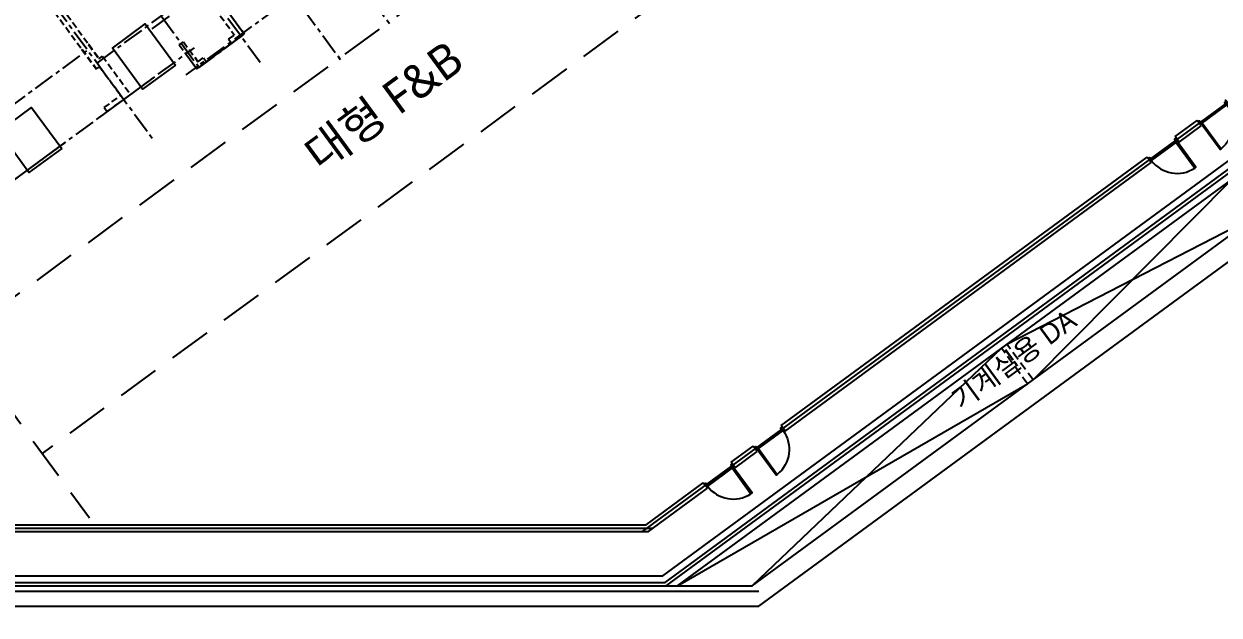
# Model space of a CAD drawing. Header units: millimetres. Extents: x 75184266 to 76346726, y -35077925 to -33679385.
# Drawn here: x 75494567 to 75529745, y -34997819 to -34980433 of the extents above; entities that cross this region are included whole.
import ezdxf
from ezdxf.enums import TextEntityAlignment as Align

# ---------------------------------------------------------------- set-up
doc = ezdxf.new("R2010")
doc.units = ezdxf.units.MM
doc.header["$LTSCALE"] = 50
doc.header["$MEASUREMENT"] = 0
doc.header["$PDMODE"] = 1
doc.header["$PDSIZE"] = -3
for name, pattern in [('CENTER', [2, 1.25, -0.25, 0.25, -0.25]), ('HIDDEN2', [0.1875, 0.125, -0.0625]), ('XR-지하3층$0$H', [1.3, 0.8, -0.5]), ('XR-지하3층$0$HIDDEN', [0.375, 0.25, -0.125])]:
    doc.linetypes.add(name, pattern=pattern)
doc.layers.get('0').update_dxf_attribs({"linetype": 'CONTINUOUS'})
doc.layers.get('Defpoints').update_dxf_attribs({"color": 51, "linetype": 'CONTINUOUS'})
for name, color, linetype in [('AA-DWXM-DOOR', 4, 'CONTINUOUS'), ('AA-MKXS', 3, 'CONTINUOUS'), ('CEN', 1, 'CENTER'), ('XR-지하3층$0$CON', 2, 'CONTINUOUS')]:
    doc.layers.add(name, color=color, linetype=linetype)
doc.layers.add('건축', color=8, linetype='CONTINUOUS', plot=False)
doc.styles.add('XR-지하3층$0$돋움', font='', dxfattribs={"width": 0.9})
doc.styles.add('XR-지하3층$0$맑은고딕', font='')
doc.styles.add('맑은고딕', font='')
doc.styles.get('XR-지하3층$0$돋움').set_extended_font_data('Dotum')
doc.styles.get('XR-지하3층$0$맑은고딕').set_extended_font_data('Malgun Gothic')
doc.styles.get('맑은고딕').set_extended_font_data('Malgun Gothic')
doc.dimstyles.new('XR-지하3층$0$20110829_평면도_면적조정$0$std_style', dxfattribs={"dimscale": 400, "dimtxt": 3, "dimasz": 1, "dimexe": 1.5, "dimexo": 2, "dimgap": 1, "dimtad": 1, "dimtoh": 1, "dimdec": 0, "dimzin": 0, "dimdsep": 46, "dimtxsty": 'XR-지하3층$0$돋움', "dimblk": 'XR-지하3층$0$20110829_평면도_면적조정$0$01420DDOT01', "dimblk1": 'XR-지하3층$0$20110829_평면도_면적조정$0$01420DDOT01', "dimblk2": 'XR-지하3층$0$20110829_평면도_면적조정$0$01420DDOT01', "dimcen": 2.5, "dimdle": 8, "dimclrd": 256, "dimclre": 256, "dimclrt": 256, "dimadec": 0, "dimazin": 0, "dimtfac": 1, "dimtdec": 0, "dimtix": 1, "dimtmove": 2, "dimatfit": 3, "dimldrblk": 'XR-지하3층$0$20110829_평면도_면적조정$0$_ClosedBlank', "dimfxl": 1, "dimtolj": 1, "dimtzin": 0, "dimlwd": -1, "dimlwe": -1, "dimarcsym": 0})

# ---------------------------------------------------------------- blocks, each defined once
blk = doc.blocks.new('d-1000')
at = {"layer": 'AA-DWXM-DOOR', "color": 8}
for p, q in [((40, 100), (980, 100)), ((55, 60), (965, 60))]:
    blk.add_line(p, q, dxfattribs=at)
at = {"layer": 'AA-DWXM-DOOR'}
blk.add_lwpolyline([(40, 100), (80, 100), (80, 1040), (40, 1040), (40, 100)], dxfattribs=at)
for points in [[(40, 100), (10, 100), (10, 0), (55, 0), (55, 60), (40, 60)], [(980, 100), (1010, 100), (1010, 0), (965, 0), (965, 60), (980, 60)]]:
    blk.add_lwpolyline(points, close=True, dxfattribs=at)
at = {"layer": 'AA-DWXM-DOOR', "color": 9}
blk.add_arc((32, 93), 948, 0.4142, 87.0949, dxfattribs=at)
at = {"layer": 'AA-MKXS', "ltscale": 0.5}
for p, q in [((0, 150), (0, -50)), ((1020, 150), (1020, -50))]:
    blk.add_line(p, q, dxfattribs=at)
blk = doc.blocks.new('XR-지하3층$0$20110829_평면도_면적조정$0$01420DDOT01')
blk.add_line((-1.5, 0), (1.5, 0))
at = {"const_width": 0.5}
blk.add_lwpolyline([(-0.25, 0, 1), (0.25, 0, 1)], format="xyb", close=True, dxfattribs=at)
blk = doc.blocks.new('*D202')
at = {"layer": 'Defpoints', "color": 0, "transparency": 16777216}
for p in [(75609430, -34956528, 0), (75615339, -34964587), (75504911, -35033156, 0)]:
    blk.add_point(p, dxfattribs=at)
at = {"layer": '건축'}
for p, q in [((75609903, -34957173), (75615694, -34965071)), ((75511142, -35040979), (75615016, -34964824)), ((75505384, -35033801), (75511174, -35041699))]:
    blk.add_line(p, q, dxfattribs=at)
at = {"layer": '건축', "xscale": 400, "yscale": 400, "zscale": 400}
for p, rotation in [((75615339, -34964587), 36.24693456144445), ((75510820, -35041215), 216.2469345614445)]:
    blk.add_blockref('XR-지하3층$0$20110829_평면도_면적조정$0$01420DDOT01', p, dxfattribs=dict(at, rotation=rotation))
at = {"layer": '건축', "insert": (75562310, -35001852), "char_height": 1800, "attachment_point": 5, "rotation": 36.2469, "style": 'XR-지하3층$0$돋움'}
blk.add_mtext('\\A1;129600', dxfattribs=at)
blk = doc.blocks.new('XR-지하3층$0$20110829_평면도_면적조정$0$_ClosedBlank')
at = {"color": 0, "linetype": 'ByBlock', "lineweight": -2}
for p, q in [((-1, 0.167), (0, 0)), ((-1, 0.167), (-1, -0.167)), ((0, 0), (-1, -0.167))]:
    blk.add_line(p, q, dxfattribs=at)
blk = doc.blocks.new('XR-지하3층$0$기둥 0620')
at = {"layer": 'XR-지하3층$0$CON', "ltscale": 0.5}
blk.add_lwpolyline([(-600, 0), (600, 0), (600, 1500), (-600, 1500)], close=True, dxfattribs=at)

msp = doc.modelspace()

# ---------------------------------------------------------------- linework, layer by layer
at = {"layer": 'CEN', "ltscale": 10}
for p, q in [((75496527.8, -34968421.6), (75505370.3, -34980481)), ((75495084.3, -34969480.1), (75503926.7, -34981539.4)), ((75489544.9, -34971793.4), (75498387.4, -34983852.7)), ((75498206.4, -34977035.8), (75501520.4, -34981555.4)), ((75496723.2, -34981583), (75499856.2, -34979285.8)), ((75498610.3, -34980199.4), (75499719, -34981711.4)), ((75493683.1, -34985461.4), (75499586.9, -34981132.5)), ((75492488.3, -34984105.5), (75496445.3, -34981204))]:
    msp.add_line(p, q, dxfattribs=at)
for points in [[(75516593.2, -34969276.5), (75499337.8, -34981928.9)], [(75498347.3, -34980578.1), (75504231.1, -34976263.9)], [(75500964.9, -34980797.8), (75499719, -34981711.4)]]:
    msp.add_lwpolyline(points, dxfattribs=at)
at = {"layer": '건축', "ltscale": 0.5}
for p, q in [((75512777.1, -34995362.1), (75552559.6, -34966195.7)), ((75513371.7, -34996662.1), (75553802, -34967020.8)), ((75513437.2, -34996862.1), (75553994.6, -34967127.6)), ((75528452.2, -34983746), (75529097.4, -34983273)), ((75528570.4, -34983907.3), (75529215.6, -34983434.3)), ((75516855.1, -34992248.4), (75527629.6, -34984349.1)), ((75516973.3, -34992409.7), (75527747.8, -34984510.4)), ((75530118.6, -34985004.2), (75524270.5, -34990903.6)), ((75523501.9, -34989855.2), (75530887.2, -34986052.6)), ((75523340.6, -34989973.5), (75516006.9, -34996962.2)), ((75513808.2, -34996962.1), (75524109.2, -34991021.9)), ((75515387.3, -34993324.5), (75516032.4, -34992851.5)), ((75515505.5, -34993485.8), (75516150.7, -34993012.8)), ((75512880.8, -34995162.1), (75514564.7, -34993927.6)), ((75512946.2, -34995362.1), (75514682.9, -34994088.9)), ((75461753.5, -34995262.1), (75513082.6, -34995262.1)), ((75461167.9, -34996662.1, 0), (75513371.7, -34996662.1)), ((75461314.5, -34996862.1, 0), (75513437.2, -34996862.1))]:
    msp.add_line(p, q, dxfattribs=at)
at = {"layer": '건축', "linetype": 'XR-지하3층$0$HIDDEN', "ltscale": 100}
for p, q in [((75521658.7, -34968391.2), (75492625.6, -34989676.8)), ((75524142, -34971778.4), (75495108.9, -34993064)), ((75484865.5, -34979092.3), (75496500.5, -34994962.1))]:
    msp.add_line(p, q, dxfattribs=at)
at = {"layer": '건축', "ltscale": 1000}
for p, q in [((75513469.9, -34996962.1), (75542662, -34975560)), ((75516203.2, -34997562.2), (75544387.6, -34976898.9)), ((75513808.2, -34996962.1), (75530118.6, -34985004.2)), ((75516006.9, -34996962.2), (75530887.2, -34986052.6)), ((75461387.9, -34996962.1, 0), (75516006.9, -34996962.2)), ((75513959.6, -34996961.7), (75516007.4, -34996961.7)), ((75513959.6, -34996961.7), (75516007.4, -34996961.7)), ((75379183.2, -34997111.9, 0), (75516203.2, -34997112.2)), ((75379383.2, -34997561.9, 0), (75516203.2, -34997562.2))]:
    msp.add_line(p, q, dxfattribs=at)
at = {"layer": '건축', "linetype": 'HIDDEN2', "ltscale": 30}
for p, q in [((75495168.3, -34979251.1), (75496475.1, -34981033.3)), ((75494966.7, -34979398.9), (75496273.5, -34981181.2)), ((75499849.7, -34979513.7), (75500763.3, -34980759.7)), ((75500146, -34979494.9), (75501053.6, -34980732.8)), ((75500594, -34980883.8), (75500763.3, -34980759.7)), ((75500682.7, -34981004.8), (75501053.6, -34980732.8)), ((75496475.1, -34981033.3), (75496467.1, -34981039.2)), ((75496467.1, -34981039.2), (75496774.5, -34981458.6)), ((75496475.1, -34981033.3), (75496782.6, -34981452.7)), ((75499141.1, -34981050.1), (75499262.1, -34980961.4)), ((75499141.1, -34981050.1), (75499658.5, -34981755.8)), ((75499262.1, -34980961.4), (75499690.8, -34981546.1)), ((75500594, -34980883.8), (75500682.7, -34981004.8)), ((75496273.5, -34981181.2), (75496281.6, -34981175.2)), ((75496273.5, -34981181.2), (75496699.3, -34981761.8)), ((75496281.6, -34981175.2), (75496707.3, -34981755.9)), ((75496774.5, -34981458.6), (75496879.4, -34981381.7)), ((75496879.4, -34981381.7), (75497707.2, -34982510.7)), ((75499690.8, -34981546.1), (75499852.1, -34981427.8)), ((75499852.1, -34981427.8), (75499940.8, -34981548.8)), ((75496699.3, -34981761.8), (75496707.3, -34981755.9)), ((75496707.3, -34981755.9), (75496796, -34981690.8)), ((75496796, -34981690.8), (75497416.9, -34982537.6)), ((75499658.5, -34981755.8), (75499940.8, -34981548.8)), ((75496933.1, -34982892.4), (75497416.9, -34982537.6)), ((75497021.8, -34983013.4), (75497707.2, -34982510.7)), ((75496933.1, -34982892.4), (75497021.8, -34983013.4))]:
    msp.add_line(p, q, dxfattribs=at)
at = {"layer": '건축', "linetype": 'XR-지하3층$0$HIDDEN', "ltscale": 20}
for p, q in [((75524270.5, -34990903.6), (75523501.9, -34989855.2)), ((75524109.2, -34991021.9), (75523340.6, -34989973.5))]:
    msp.add_line(p, q, dxfattribs=at)
at = {"layer": '건축', "ltscale": 100}
for p, q in [((75461928.1, -34995162.1), (75512880.8, -34995162.1)), ((75461826.8, -34995362.1), (75512946.2, -34995362.1))]:
    msp.add_line(p, q, dxfattribs=at)
at = {"layer": '건축', "linetype": 'XR-지하3층$0$H', "ltscale": 50}
msp.add_lwpolyline([(75494183.1, -34985094.8), (75499336.2, -34981316.3), (75499658.5, -34981755.8), (75501053.6, -34980732.8), (75500146, -34979494.9)], dxfattribs=at)

# ---------------------------------------------------------------- block references
at = {"layer": '건축', "extrusion": (0, 0, -1), "zscale": -1, "rotation": 323.7485243019598}
for p in [(-75498541.1, -34981998.8), (-75495196.8, -34984451.1)]:
    msp.add_blockref('XR-지하3층$0$기둥 0620', p, dxfattribs=at)
at = {"layer": '건축', "xscale": -1, "rotation": 216.246933557443}
for p in [(75529126.9, -34983313.3), (75516062, -34992891.8)]:
    msp.add_blockref('d-1000', p, dxfattribs=at)
at = {"layer": '건축', "rotation": 216.2469335540787}
for p in [(75528481.7, -34983786.3), (75515416.8, -34993364.8)]:
    msp.add_blockref('d-1000', p, dxfattribs=at)

# ---------------------------------------------------------------- texts
at = {"layer": '건축', "style": '맑은고딕'}
msp.add_text('대형 F&B', height=1000, rotation=36.24693, dxfattribs=at).set_placement((75505152.8, -34982848.4), align=Align.MIDDLE_CENTER)
at = {"layer": '건축', "ltscale": 0.5, "style": 'XR-지하3층$0$맑은고딕'}
msp.add_text('기계실용 DA', height=600, rotation=36.24693, dxfattribs=at).set_placement((75523697.4, -34990302.4, 0), align=Align.MIDDLE_CENTER)

# ---------------------------------------------------------------- dimensions: what is measured, and where the dimension line sits
at = {"layer": '건축'}
dim = msp.add_linear_dim(base=(75615338.8, -34964587.2), p1=(75504910.7, -35033155.8, 0), p2=(75609430, -34956527.7, 0), angle=36.24693, dimstyle='XR-지하3층$0$20110829_평면도_면적조정$0$std_style', override={"dimtxt": 4.5}, dxfattribs=at)
dim.commit()
dim.dimension.update_dxf_attribs({"geometry": '*D202', "text_midpoint": (75562309.8, -35001851.8)})

doc.saveas('drawing.dxf')
